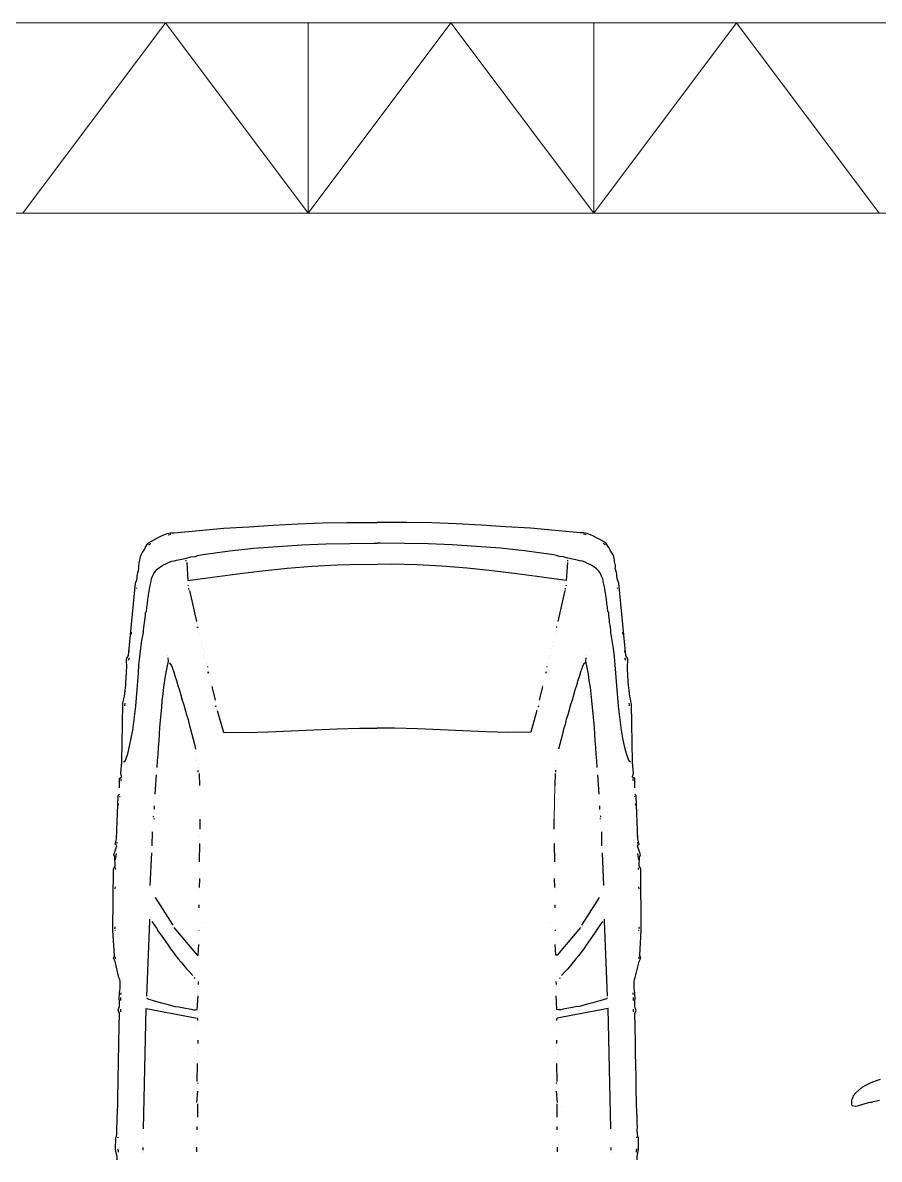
# Model space of a CAD drawing. Header units: metres. Extents: x -183 to 1639, y -350 to 198.
# Drawn here: x 712.659 to 715.359, y -285.28 to -281.698 of the extents above; entities that cross this region are included whole.
import ezdxf

# ---------------------------------------------------------------- set-up
doc = ezdxf.new("R2010")
doc.units = ezdxf.units.M
doc.header["$MEASUREMENT"] = 0
for name, color, linetype in [('pohled', 4, 'Continuous'), ('stafaz', 254, 'Continuous'), ('ZDIVO', 1, 'Continuous')]:
    doc.layers.add(name, color=color, linetype=linetype)

# ---------------------------------------------------------------- blocks, each defined once
blk = doc.blocks.new('BMW3-PUD')
blk.add_lwpolyline([(1.6115, -0.8584), (1.6159, -0.8704), (1.621, -0.8818), (1.6261, -0.8938), (1.632, -0.9044), (1.6386, -0.915), (1.6468, -0.9249), (1.6549, -0.934), (1.6653, -0.9416), (1.6691, -0.9432), (1.6728, -0.9447), (1.6765, -0.9462), (1.6803, -0.9471), (1.684, -0.9471), (1.6878, -0.9471), (1.6916, -0.9464), (1.6953, -0.9457), (1.697, -0.9345), (1.6948, -0.9232), (1.6905, -0.9111), (1.6876, -0.8991), (1.6855, -0.893), (1.684, -0.8878), (1.6833, -0.8825), (1.6811, -0.878), (1.6768, -0.8592)])
blk = doc.blocks.new('BMW5cpud')
at = {"lineweight": 0}
blk.add_line((3.7649, -0.5576), (3.8719, -0.5597), dxfattribs=at)
for points in [[(2.6918, 0.8193), (2.7023, 0.8199), (2.7136, 0.8221), (2.724, 0.8243), (2.7618, 0.8236), (2.7666, 0.8219), (2.7714, 0.8202), (2.7763, 0.8202), (2.7819, 0.8201), (2.7875, 0.82), (2.7932, 0.8207), (2.7988, 0.8206), (2.8052, 0.8196), (2.8253, 0.8193), (2.8446, 0.8181), (2.8639, 0.8178), (2.8832, 0.8174), (2.9033, 0.817), (2.9226, 0.8167), (2.9419, 0.8163), (2.9612, 0.816), (2.9805, 0.8156), (2.9998, 0.8153), (3.0191, 0.8149), (3.0384, 0.8146), (3.0577, 0.8142), (3.077, 0.8139), (3.0963, 0.8135), (3.1156, 0.8132), (3.122, 0.8131), (3.1293, 0.8129), (3.1348, 0.812), (3.1413, 0.8119), (3.1469, 0.8118), (3.1526, 0.8125), (3.1582, 0.814), (3.1639, 0.8163), (3.1695, 0.8138), (3.1751, 0.8121), (3.1807, 0.812), (3.1863, 0.8119), (3.1928, 0.8126), (3.1984, 0.8133), (3.2049, 0.8132), (3.2105, 0.8122), (3.2177, 0.8121), (3.2249, 0.8112), (3.2322, 0.8103), (3.2394, 0.8101), (3.2466, 0.81), (3.2539, 0.8099), (3.2603, 0.8113), (3.2668, 0.8137), (3.3169, 0.8256), (3.3274, 0.831), (3.3354, 0.8277), (3.4144, 0.8327), (3.609, 0.8308), (3.6185, 0.8257), (3.6459, 0.8268), (3.6532, 0.8299), (3.6812, 0.8206), (3.6828, 0.8213), (3.6844, 0.8221), (3.6853, 0.8245), (3.6869, 0.8261), (3.7037, 0.8218), (3.838, 0.8161), (3.8396, 0.8161), (3.8411, 0.8153), (3.8427, 0.8136), (3.8443, 0.812)], [(3.3314, 0.8253), (3.3298, 0.8254), (3.329, 0.8254), (3.3273, 0.8254), (3.3249, 0.8254)], [(3.4142, 0.8262), (3.4142, 0.8262), (3.415, 0.8254), (3.4158, 0.8254), (3.4158, 0.8254)], [(3.4199, 0.8269), (3.4199, 0.8269), (3.4215, 0.8261), (3.4223, 0.8261), (3.4223, 0.8261), (3.4231, 0.8261), (3.4239, 0.8261), (3.4247, 0.826), (3.4255, 0.8268)], [(3.5454, 0.8263), (3.5526, 0.8245)], [(3.6065, 0.8252), (3.6081, 0.8243), (3.6096, 0.8235), (3.6105, 0.8243), (3.6129, 0.825)], [(3.637, 0.8246), (3.6571, 0.8218)], [(2.7263, 0.8179), (2.7239, 0.8171), (2.7215, 0.8163), (2.7183, 0.8164), (2.7159, 0.8164)], [(2.7641, 0.818), (2.7641, 0.818), (2.7625, 0.8172), (2.7617, 0.8172), (2.7609, 0.8172)], [(3.1581, 0.8084), (3.1661, 0.8082)], [(3.1943, 0.8077), (3.2031, 0.8076)], [(3.2128, 0.8074), (3.2144, 0.8074), (3.2152, 0.8073), (3.2168, 0.8073), (3.2184, 0.8073)], [(3.6933, 0.8211), (3.6925, 0.8212), (3.6916, 0.8204), (3.69, 0.8204), (3.6892, 0.8204)], [(3.7117, 0.82), (3.7117, 0.82), (3.7126, 0.82), (3.7133, 0.82), (3.7133, 0.82)], [(3.8098, 0.815), (3.8106, 0.815), (3.8122, 0.815), (3.813, 0.8149), (3.8138, 0.8149)], [(3.8379, 0.8121), (3.8379, 0.8121), (3.8371, 0.8113), (3.8363, 0.8105), (3.8363, 0.8105)], [(3.8565, 0.8174), (3.8565, 0.8174)], [(3.8644, 0.8124), (3.8942, 0.8119), (3.895, 0.811), (3.8958, 0.8102), (3.8957, 0.8078), (3.8965, 0.8062), (3.8965, 0.8062), (3.8973, 0.8054), (3.8989, 0.8053), (3.8997, 0.8053), (3.9102, 0.8084), (3.9447, 0.8045), (4.1281, 0.802), (4.1361, 0.8002), (4.1449, 0.7984), (4.1529, 0.7967), (4.1618, 0.7957), (4.1706, 0.794), (4.1794, 0.793), (4.1882, 0.792), (4.1979, 0.7918), (4.2067, 0.7909), (4.2155, 0.7907), (4.2244, 0.7898), (4.234, 0.7896), (4.2429, 0.7894), (4.2517, 0.7893), (4.2606, 0.7899), (4.2694, 0.7898), (4.2726, 0.7889), (4.2758, 0.7872), (4.2782, 0.7856), (4.2814, 0.7839), (4.5095, 0.762), (4.5142, 0.7596), (4.5198, 0.7578), (4.5254, 0.7569), (4.5311, 0.756), (4.5366, 0.7551), (4.5431, 0.7542), (4.5487, 0.7525), (4.5551, 0.7508), (4.5599, 0.7515), (4.5648, 0.7514), (4.5688, 0.7505), (4.5735, 0.7496), (4.5776, 0.7487), (4.5824, 0.7478), (4.5872, 0.747), (4.592, 0.746), (4.5984, 0.7435), (4.6047, 0.7402), (4.6103, 0.7369), (4.6151, 0.7336), (4.6207, 0.7311), (4.6254, 0.7277), (4.631, 0.7244), (4.6366, 0.7211), (4.6412, 0.7114), (4.6467, 0.7016), (4.6521, 0.6919), (4.6576, 0.6821), (4.6614, 0.6724), (4.6653, 0.6619), (4.6675, 0.6514), (4.6681, 0.6401), (4.6755, 0.5611), (4.6821, 0.483), (4.6871, 0.4049), (4.6922, 0.3276), (4.6964, 0.2495), (4.699, 0.1722), (4.7, 0.0941), (4.7002, 0.0161), (4.7002, 0)], [(3.8869, 0.808), (3.8877, 0.8072), (3.8893, 0.8071), (3.8909, 0.8071), (3.8925, 0.8063)], [(3.9455, 0.7997), (3.9462, 0.798), (3.947, 0.7964), (3.947, 0.7956), (3.9478, 0.794), (3.9717, 0.7863), (3.9958, 0.7802), (4.0206, 0.775), (4.0455, 0.7705), (4.0711, 0.7668), (4.0968, 0.7639), (4.1217, 0.7611), (4.1482, 0.759), (4.1739, 0.7569), (4.1996, 0.7548), (4.2253, 0.7527), (4.2518, 0.7507), (4.2775, 0.7478), (4.3032, 0.7449), (4.3289, 0.7412), (4.3537, 0.7367), (4.3618, 0.7366), (4.3698, 0.7356), (4.377, 0.7347), (4.385, 0.7329), (4.3923, 0.732), (4.4003, 0.7311), (4.4075, 0.7301), (4.4155, 0.73), (4.4163, 0.73), (4.4179, 0.7291), (4.4187, 0.7283), (4.4195, 0.7275), (4.4324, 0.7257), (4.4452, 0.7238), (4.4588, 0.7227), (4.4717, 0.7209), (4.4845, 0.7191), (4.4974, 0.7164), (4.5102, 0.7138), (4.523, 0.7111), (4.5318, 0.7077), (4.5398, 0.7036), (4.5469, 0.6986), (4.5532, 0.6929), (4.5587, 0.6863), (4.5634, 0.679), (4.5681, 0.6717), (4.5712, 0.6636), (4.5751, 0.6555), (4.5781, 0.6474), (4.5796, 0.6393), (4.5819, 0.632), (4.5848, 0.6159), (4.5885, 0.6013), (4.5923, 0.5876), (4.5937, 0.5739), (4.5967, 0.565), (4.5982, 0.5561), (4.5996, 0.5488), (4.6011, 0.5408), (4.611, 0.465), (4.6193, 0.3884), (4.6251, 0.3127), (4.6302, 0.237), (4.6328, 0.1613), (4.6347, 0.0865), (4.6349, 0.0109), (4.6349, 0)], [(4.1231, 0.7956), (4.1312, 0.7947)], [(4.2661, 0.7842), (4.2661, 0.7842), (4.2677, 0.7833), (4.2685, 0.7825), (4.2685, 0.7825), (4.2693, 0.7817), (4.2709, 0.7817), (4.2725, 0.7817), (4.2741, 0.7824)], [(4.2918, 0.7813), (4.2926, 0.7813), (4.2942, 0.7813), (4.295, 0.7812), (4.2958, 0.7812)], [(4.3488, 0.7746), (4.3496, 0.7746), (4.3512, 0.7746), (4.3528, 0.7746), (4.3544, 0.7745)], [(4.4925, 0.7575), (4.4925, 0.7575), (4.4941, 0.7575), (4.4949, 0.7575), (4.4949, 0.7575)], [(2.7161, 0.7392), (2.7161, 0.7392)], [(2.7225, 0.7375), (2.7305, 0.7374)], [(2.737, 0.7389), (2.737, 0.7389)], [(2.7603, 0.7368), (2.7603, 0.7368)], [(2.7739, 0.7366), (2.7739, 0.7366)], [(2.782, 0.738), (2.782, 0.738)], [(2.7892, 0.7363), (3.1687, 0.7278), (3.1385, 0.5674), (3.1368, 0.5667), (3.136, 0.5667), (3.1336, 0.5659), (3.1312, 0.5659)], [(3.1131, 0.7199), (3.1131, 0.7199)], [(3.2025, 0.7255), (3.2016, 0.7255), (3.2008, 0.7248), (3.2, 0.724), (3.1992, 0.7232), (3.1924, 0.7024), (3.1864, 0.68), (3.1811, 0.6584), (3.1751, 0.6375), (3.1741, 0.6255), (3.1723, 0.6143), (3.1697, 0.6039), (3.1679, 0.5926), (3.1661, 0.5862), (3.1644, 0.579), (3.1643, 0.5726), (3.1658, 0.5669), (3.2084, 0.5645)], [(3.2073, 0.7263), (3.4436, 0.7163), (3.4452, 0.7163), (3.4468, 0.7163), (3.4476, 0.7162), (3.4501, 0.717)], [(4.6301, 0.7196), (4.6309, 0.718), (4.6317, 0.7164), (4.6333, 0.7147), (4.6349, 0.7139)], [(3.1506, 0.704), (3.1506, 0.704)], [(3.4427, 0.7107), (3.4321, 0.7029), (3.4215, 0.6958), (3.4101, 0.6888), (3.3995, 0.6809), (3.3889, 0.6739), (3.3783, 0.666), (3.3678, 0.659), (3.3571, 0.6511), (3.3466, 0.6433), (3.336, 0.6354), (3.3253, 0.6268), (3.3147, 0.6181), (3.3041, 0.6095), (3.2935, 0.6008), (3.2829, 0.5905), (3.2722, 0.5811)], [(3.5181, 0.6997), (3.431, 0.6442)], [(3.5562, 0.7151), (3.6591, 0.71)], [(3.6816, 0.7088), (3.725, 0.708)], [(3.7587, 0.7049), (3.7587, 0.7049)], [(3.7675, 0.704), (3.7675, 0.704), (3.7667, 0.7032), (3.7651, 0.7024), (3.7651, 0.7024)], [(3.7716, 0.7047), (3.7724, 0.7047), (3.7732, 0.7047), (3.774, 0.7047), (3.7756, 0.7038)], [(3.7885, 0.7044), (3.7885, 0.7044)], [(3.7957, 0.7019), (3.8077, 0.7016)], [(3.8447, 0.6994), (3.9049, 0.6959)], [(3.9113, 0.6941), (3.9113, 0.6941)], [(3.9218, 0.6955), (3.9218, 0.6955)], [(3.9282, 0.6938), (3.9491, 0.6926), (3.97, 0.6906), (3.9917, 0.6894), (4.0126, 0.6874), (4.0335, 0.6863), (4.0544, 0.6851), (4.076, 0.6831), (4.0969, 0.6811), (4.1178, 0.6791), (4.1395, 0.6771), (4.1603, 0.6743), (4.1812, 0.6723), (4.2021, 0.6687), (4.2229, 0.6659), (4.243, 0.6623), (4.2638, 0.6579), (4.2735, 0.6586)], [(4.2589, 0.6548), (4.2565, 0.6532), (4.254, 0.6509), (4.2508, 0.6493), (4.2475, 0.6478), (4.2443, 0.6462), (4.2402, 0.6455), (4.237, 0.6439), (4.233, 0.6424), (4.2176, 0.6379), (4.2022, 0.6325), (4.1868, 0.628), (4.1715, 0.6234), (4.1561, 0.6189), (4.1408, 0.6143), (4.1254, 0.6098), (4.11, 0.6052), (4.0947, 0.6007), (4.0793, 0.5961), (4.0639, 0.5924), (4.0486, 0.5879), (4.0332, 0.5841), (4.0179, 0.5796), (4.0017, 0.5758), (3.9864, 0.5721)], [(4.2816, 0.6608), (4.2816, 0.6608)], [(4.6612, 0.6587), (4.6635, 0.6507)], [(3.4245, 0.641), (3.3363, 0.5678), (3.3363, 0.5671), (3.3363, 0.5654), (3.3363, 0.5646), (3.3371, 0.5638), (3.3708, 0.5616)], [(2.8604, 0.5813), (2.8604, 0.5813)], [(3.2657, 0.5764), (3.2657, 0.5764), (3.2649, 0.5756), (3.2633, 0.5756), (3.2633, 0.5756), (3.2633, 0.5756), (3.2641, 0.5756), (3.2649, 0.5756), (3.2657, 0.5764)], [(3.2996, 0.5838), (3.2996, 0.5838)], [(3.5786, 0.5763), (3.5786, 0.5763)], [(4.4862, 0.5912), (4.3885, 0.5696)], [(4.4895, 0.5935), (4.4903, 0.5935), (4.4919, 0.5935), (4.4927, 0.5934), (4.4935, 0.5934)], [(4.5032, 0.5957), (4.5032, 0.5957), (4.5024, 0.5957), (4.5008, 0.5965), (4.5008, 0.5965), (4.5008, 0.5965), (4.5024, 0.5957), (4.5032, 0.5957), (4.5032, 0.5957)], [(4.5741, 0.6), (4.5177, 0.5962), (4.5283, 0.5188), (4.539, 0.4406), (4.548, 0.3624), (4.5562, 0.2834), (4.5628, 0.2044), (4.567, 0.1255), (4.5688, 0.0467), (4.5684, 0)], [(4.5781, 0.6015), (4.5789, 0.6015), (4.5805, 0.6015), (4.5813, 0.6015), (4.5821, 0.6015)], [(2.717, 0.5687), (2.7314, 0.5684)], [(2.7387, 0.5707), (2.7387, 0.5707)], [(2.746, 0.5706), (2.746, 0.5706)], [(2.7789, 0.57), (2.7789, 0.57)], [(2.7861, 0.5674), (2.7966, 0.5672)], [(2.8682, 0.5667), (2.8263, 0.5667)], [(2.8722, 0.5683), (2.9083, 0.5652)], [(2.9172, 0.5674), (2.9172, 0.5674)], [(2.9245, 0.5673), (2.9245, 0.5673)], [(2.9349, 0.5655), (2.9349, 0.5655), (2.9341, 0.5647), (2.9325, 0.5648), (2.9325, 0.5648)], [(2.9381, 0.5671), (2.9953, 0.566)], [(3.0275, 0.5678), (3.0275, 0.5678)], [(3.0403, 0.5676), (3.0403, 0.5676)], [(3.0692, 0.5655), (3.0588, 0.5649)], [(3.1151, 0.5679), (3.1151, 0.5679)], [(3.2366, 0.5656), (3.2366, 0.5656)], [(3.2542, 0.5637), (3.2446, 0.5639)], [(3.3773, 0.5631), (3.3773, 0.5631)], [(3.4151, 0.5624), (3.4151, 0.5624), (3.4151, 0.5616), (3.4142, 0.5608), (3.4142, 0.5608), (3.4142, 0.5608), (3.4151, 0.5616), (3.4151, 0.5624), (3.4151, 0.5624)], [(3.4405, 0.5466), (3.4405, 0.5466)], [(3.4858, 0.5611), (3.4955, 0.5609)], [(3.543, 0.5617), (3.543, 0.5617)], [(3.5501, 0.5599), (3.5783, 0.5594)], [(3.5864, 0.5609), (3.5864, 0.5609)], [(3.6306, 0.5601), (3.6885, 0.559)], [(3.711, 0.5586), (3.711, 0.5586)], [(3.7343, 0.5582), (3.7649, 0.5576)], [(3.9097, 0.5614), (3.8719, 0.5597)], [(3.9138, 0.5638), (3.9154, 0.5637), (3.9162, 0.5637), (3.9178, 0.5637), (3.9202, 0.5636)], [(3.9283, 0.5643), (3.9283, 0.5643)], [(3.9371, 0.5641), (3.9371, 0.5641)], [(3.9501, 0.5687), (3.9501, 0.5687)], [(3.9581, 0.5686), (3.9581, 0.5686)], [(3.9775, 0.5706), (3.9775, 0.5706)], [(4.2568, 0.5382), (4.2568, 0.5382)], [(4.2673, 0.5404), (4.2673, 0.5404)], [(4.2754, 0.5435), (4.2754, 0.5435)], [(4.2819, 0.5466), (4.2819, 0.5466)], [(4.3045, 0.5486), (4.3045, 0.5486)], [(4.311, 0.5533), (4.311, 0.5533)], [(4.3223, 0.5547), (4.3223, 0.5547)], [(4.3513, 0.5614), (4.3513, 0.5614)], [(4.3595, 0.5653), (4.3595, 0.5653)], [(4.3715, 0.5667), (4.3715, 0.5667), (4.3715, 0.5659), (4.3707, 0.5651), (4.3707, 0.5651), (4.3699, 0.5651), (4.3699, 0.5659), (4.3708, 0.5667), (4.3715, 0.5667)], [(4.3804, 0.5665), (4.3804, 0.5665)], [(4.1082, 0.5039), (4.0395, 0.4843), (4.039, 0.4143), (4.0409, 0.3427), (4.0436, 0.271), (4.0471, 0.1994), (4.0498, 0.1269), (4.0525, 0.0545), (4.0527, 0)], [(4.1122, 0.5054), (4.1122, 0.5054)], [(4.1228, 0.5093), (4.1228, 0.5093), (4.1219, 0.5085), (4.1203, 0.5077), (4.1203, 0.5077), (4.1195, 0.5085), (4.1203, 0.5085), (4.1211, 0.5093), (4.1228, 0.5093)], [(4.1833, 0.521), (4.1405, 0.5106)], [(4.1865, 0.5218), (4.1865, 0.5218)], [(4.1946, 0.5249), (4.1946, 0.5249)], [(4.2294, 0.5331), (4.2294, 0.5331), (4.2285, 0.5323), (4.2269, 0.5315), (4.2269, 0.5315), (4.2261, 0.5323), (4.2269, 0.5323), (4.2278, 0.5331), (4.2294, 0.5331)], [(4.2471, 0.5352), (4.2471, 0.5352), (4.2463, 0.5352), (4.2447, 0.5352), (4.2447, 0.5352)], [(3.8644, -0.8124), (3.8942, -0.8119), (3.895, -0.811), (3.8958, -0.8102), (3.8957, -0.8078), (3.8965, -0.8062), (3.8965, -0.8062), (3.8973, -0.8054), (3.8989, -0.8053), (3.8997, -0.8053), (3.9102, -0.8084), (3.9447, -0.8045), (4.1281, -0.802), (4.1361, -0.8002), (4.1449, -0.7984), (4.1529, -0.7967), (4.1618, -0.7957), (4.1706, -0.794), (4.1794, -0.793), (4.1882, -0.792), (4.1979, -0.7918), (4.2067, -0.7909), (4.2155, -0.7907), (4.2244, -0.7898), (4.234, -0.7896), (4.2429, -0.7894), (4.2517, -0.7893), (4.2606, -0.7899), (4.2694, -0.7898), (4.2726, -0.7889), (4.2758, -0.7872), (4.2782, -0.7856), (4.2814, -0.7839), (4.5095, -0.762), (4.5142, -0.7596), (4.5198, -0.7578), (4.5254, -0.7569), (4.5311, -0.756), (4.5366, -0.7551), (4.5431, -0.7542), (4.5487, -0.7525), (4.5551, -0.7508), (4.5599, -0.7515), (4.5648, -0.7514), (4.5688, -0.7505), (4.5735, -0.7496), (4.5776, -0.7487), (4.5824, -0.7478), (4.5872, -0.747), (4.592, -0.746), (4.5984, -0.7435), (4.6047, -0.7402), (4.6103, -0.7369), (4.6151, -0.7336), (4.6207, -0.7311), (4.6254, -0.7277), (4.631, -0.7244), (4.6366, -0.7211), (4.6412, -0.7114), (4.6467, -0.7016), (4.6521, -0.6919), (4.6576, -0.6821), (4.6614, -0.6724), (4.6653, -0.6619), (4.6675, -0.6514), (4.6681, -0.6401), (4.6755, -0.5611), (4.6821, -0.483), (4.6871, -0.4049), (4.6922, -0.3276), (4.6964, -0.2495), (4.699, -0.1722), (4.7, -0.0941), (4.7002, -0.0161), (4.7002, 0)], [(3.9455, -0.7997), (3.9462, -0.798), (3.947, -0.7964), (3.947, -0.7956), (3.9478, -0.794), (3.9717, -0.7863), (3.9958, -0.7802), (4.0206, -0.775), (4.0455, -0.7705), (4.0711, -0.7668), (4.0968, -0.7639), (4.1217, -0.7611), (4.1482, -0.759), (4.1739, -0.7569), (4.1996, -0.7548), (4.2253, -0.7527), (4.2518, -0.7507), (4.2775, -0.7478), (4.3032, -0.7449), (4.3289, -0.7412), (4.3537, -0.7367), (4.3618, -0.7366), (4.3698, -0.7356), (4.377, -0.7347), (4.385, -0.7329), (4.3923, -0.732), (4.4003, -0.7311), (4.4075, -0.7301), (4.4155, -0.73), (4.4163, -0.73), (4.4179, -0.7291), (4.4187, -0.7283), (4.4195, -0.7275), (4.4324, -0.7257), (4.4452, -0.7238), (4.4588, -0.7227), (4.4717, -0.7209), (4.4845, -0.7191), (4.4974, -0.7164), (4.5102, -0.7138), (4.523, -0.7111), (4.5318, -0.7077), (4.5398, -0.7036), (4.5469, -0.6986), (4.5532, -0.6929), (4.5587, -0.6863), (4.5634, -0.679), (4.5681, -0.6717), (4.5712, -0.6636), (4.5751, -0.6555), (4.5781, -0.6474), (4.5796, -0.6393), (4.5819, -0.632), (4.5848, -0.6159), (4.5885, -0.6013), (4.5923, -0.5876), (4.5937, -0.5739), (4.5967, -0.565), (4.5982, -0.5561), (4.5996, -0.5488), (4.6011, -0.5408), (4.611, -0.465), (4.6193, -0.3884), (4.6251, -0.3127), (4.6302, -0.237), (4.6328, -0.1613), (4.6347, -0.0865), (4.6349, -0.0109), (4.6349, 0)], [(4.1082, -0.5039), (4.0395, -0.4843), (4.039, -0.4143), (4.0409, -0.3427), (4.0436, -0.271), (4.0471, -0.1994), (4.0498, -0.1269), (4.0525, -0.0545), (4.0527, 0)], [(4.5741, -0.6), (4.5177, -0.5962), (4.5283, -0.5188), (4.539, -0.4406), (4.548, -0.3624), (4.5562, -0.2834), (4.5628, -0.2044), (4.567, -0.1255), (4.5688, -0.0467), (4.5684, 0)], [(4.1122, -0.5054), (4.1122, -0.5054)], [(4.1228, -0.5093), (4.1228, -0.5093), (4.1219, -0.5085), (4.1203, -0.5077), (4.1203, -0.5077), (4.1195, -0.5085), (4.1203, -0.5085), (4.1211, -0.5093), (4.1228, -0.5093)], [(4.1833, -0.521), (4.1405, -0.5106)], [(4.1865, -0.5218), (4.1865, -0.5218)], [(4.1946, -0.5249), (4.1946, -0.5249)], [(4.2294, -0.5331), (4.2294, -0.5331), (4.2285, -0.5323), (4.2269, -0.5315), (4.2269, -0.5315), (4.2261, -0.5323), (4.2269, -0.5323), (4.2278, -0.5331), (4.2294, -0.5331)], [(4.2471, -0.5352), (4.2471, -0.5352), (4.2463, -0.5352), (4.2447, -0.5352), (4.2447, -0.5352)], [(2.717, -0.5687), (2.7314, -0.5684)], [(2.7387, -0.5707), (2.7387, -0.5707)], [(2.746, -0.5706), (2.746, -0.5706)], [(2.7789, -0.57), (2.7789, -0.57)], [(2.7861, -0.5674), (2.7966, -0.5672)], [(2.7892, -0.7363), (3.1687, -0.7278), (3.1385, -0.5674), (3.1368, -0.5667), (3.136, -0.5667), (3.1336, -0.5659), (3.1312, -0.5659)], [(2.8682, -0.5667), (2.8263, -0.5667)], [(2.8722, -0.5683), (2.9083, -0.5652)], [(2.9172, -0.5674), (2.9172, -0.5674)], [(2.9245, -0.5673), (2.9245, -0.5673)], [(2.9349, -0.5655), (2.9349, -0.5655), (2.9341, -0.5647), (2.9325, -0.5648), (2.9325, -0.5648)], [(2.9381, -0.5671), (2.9953, -0.566)], [(3.0275, -0.5678), (3.0275, -0.5678)], [(3.0403, -0.5676), (3.0403, -0.5676)], [(3.0692, -0.5655), (3.0588, -0.5649)], [(3.1151, -0.5679), (3.1151, -0.5679)], [(3.2025, -0.7255), (3.2016, -0.7255), (3.2008, -0.7248), (3.2, -0.724), (3.1992, -0.7232), (3.1924, -0.7024), (3.1864, -0.68), (3.1811, -0.6584), (3.1751, -0.6375), (3.1741, -0.6255), (3.1723, -0.6143), (3.1697, -0.6039), (3.1679, -0.5926), (3.1661, -0.5862), (3.1644, -0.579), (3.1643, -0.5726), (3.1658, -0.5669), (3.2084, -0.5645)], [(3.2366, -0.5656), (3.2366, -0.5656)], [(3.2542, -0.5637), (3.2446, -0.5639)], [(3.4245, -0.641), (3.3363, -0.5678), (3.3363, -0.5671), (3.3363, -0.5654), (3.3363, -0.5646), (3.3371, -0.5638), (3.3708, -0.5616)], [(3.3773, -0.5631), (3.3773, -0.5631)], [(3.4151, -0.5624), (3.4151, -0.5624), (3.4151, -0.5616), (3.4142, -0.5608), (3.4142, -0.5608), (3.4142, -0.5608), (3.4151, -0.5616), (3.4151, -0.5624), (3.4151, -0.5624)], [(3.4405, -0.5466), (3.4405, -0.5466)], [(3.4858, -0.5611), (3.4955, -0.5609)], [(3.543, -0.5617), (3.543, -0.5617)], [(3.5501, -0.5599), (3.5783, -0.5594)], [(3.5864, -0.5609), (3.5864, -0.5609)], [(3.6306, -0.5601), (3.6885, -0.559)], [(3.711, -0.5586), (3.711, -0.5586)], [(3.7343, -0.5582), (3.7649, -0.5576)], [(3.9097, -0.5614), (3.8719, -0.5597)], [(3.9138, -0.5638), (3.9154, -0.5637), (3.9162, -0.5637), (3.9178, -0.5637), (3.9202, -0.5636)], [(3.9283, -0.5643), (3.9283, -0.5643)], [(3.9371, -0.5641), (3.9371, -0.5641)], [(3.9501, -0.5687), (3.9501, -0.5687)], [(3.9581, -0.5686), (3.9581, -0.5686)], [(3.9775, -0.5706), (3.9775, -0.5706)], [(4.2589, -0.6548), (4.2565, -0.6532), (4.254, -0.6509), (4.2508, -0.6493), (4.2475, -0.6478), (4.2443, -0.6462), (4.2402, -0.6455), (4.237, -0.6439), (4.233, -0.6424), (4.2176, -0.6379), (4.2022, -0.6325), (4.1868, -0.628), (4.1715, -0.6234), (4.1561, -0.6189), (4.1408, -0.6143), (4.1254, -0.6098), (4.11, -0.6052), (4.0947, -0.6007), (4.0793, -0.5961), (4.0639, -0.5924), (4.0486, -0.5879), (4.0332, -0.5841), (4.0179, -0.5796), (4.0017, -0.5758), (3.9864, -0.5721)], [(4.2568, -0.5382), (4.2568, -0.5382)], [(4.2673, -0.5404), (4.2673, -0.5404)], [(4.2754, -0.5435), (4.2754, -0.5435)], [(4.2819, -0.5466), (4.2819, -0.5466)], [(4.3045, -0.5486), (4.3045, -0.5486)], [(4.311, -0.5533), (4.311, -0.5533)], [(4.3223, -0.5547), (4.3223, -0.5547)], [(4.3513, -0.5614), (4.3513, -0.5614)], [(4.3595, -0.5653), (4.3595, -0.5653)], [(4.3715, -0.5667), (4.3715, -0.5667), (4.3715, -0.5659), (4.3707, -0.5651), (4.3707, -0.5651), (4.3699, -0.5651), (4.3699, -0.5659), (4.3708, -0.5667), (4.3715, -0.5667)], [(4.3804, -0.5665), (4.3804, -0.5665)], [(4.4862, -0.5912), (4.3885, -0.5696)], [(2.8604, -0.5813), (2.8604, -0.5813)], [(3.2657, -0.5764), (3.2657, -0.5764), (3.2649, -0.5756), (3.2633, -0.5756), (3.2633, -0.5756), (3.2633, -0.5756), (3.2641, -0.5756), (3.2649, -0.5756), (3.2657, -0.5764)], [(3.4427, -0.7107), (3.4321, -0.7029), (3.4215, -0.6958), (3.4101, -0.6888), (3.3995, -0.6809), (3.3889, -0.6739), (3.3783, -0.666), (3.3678, -0.659), (3.3571, -0.6511), (3.3466, -0.6433), (3.336, -0.6354), (3.3253, -0.6268), (3.3147, -0.6181), (3.3041, -0.6095), (3.2935, -0.6008), (3.2829, -0.5905), (3.2722, -0.5811)], [(3.2996, -0.5838), (3.2996, -0.5838)], [(3.5786, -0.5763), (3.5786, -0.5763)], [(4.4895, -0.5935), (4.4903, -0.5935), (4.4919, -0.5935), (4.4927, -0.5934), (4.4935, -0.5934)], [(4.5032, -0.5957), (4.5032, -0.5957), (4.5024, -0.5957), (4.5008, -0.5965), (4.5008, -0.5965), (4.5008, -0.5965), (4.5024, -0.5957), (4.5032, -0.5957), (4.5032, -0.5957)], [(4.5781, -0.6015), (4.5789, -0.6015), (4.5805, -0.6015), (4.5813, -0.6015), (4.5821, -0.6015)], [(3.5181, -0.6997), (3.431, -0.6442)], [(3.9282, -0.6938), (3.9491, -0.6926), (3.97, -0.6906), (3.9917, -0.6894), (4.0126, -0.6874), (4.0335, -0.6863), (4.0544, -0.6851), (4.076, -0.6831), (4.0969, -0.6811), (4.1178, -0.6791), (4.1395, -0.6771), (4.1603, -0.6743), (4.1812, -0.6723), (4.2021, -0.6687), (4.2229, -0.6659), (4.243, -0.6623), (4.2638, -0.6579), (4.2735, -0.6586)], [(4.2816, -0.6608), (4.2816, -0.6608)], [(4.6612, -0.6587), (4.6635, -0.6507)], [(3.1506, -0.704), (3.1506, -0.704)], [(3.2073, -0.7263), (3.4436, -0.7163), (3.4452, -0.7163), (3.4468, -0.7163), (3.4476, -0.7162), (3.4501, -0.717)], [(3.5562, -0.7151), (3.6591, -0.71)], [(3.6816, -0.7088), (3.725, -0.708)], [(3.7587, -0.7049), (3.7587, -0.7049)], [(3.7675, -0.704), (3.7675, -0.704), (3.7667, -0.7032), (3.7651, -0.7024), (3.7651, -0.7024)], [(3.7716, -0.7047), (3.7724, -0.7047), (3.7732, -0.7047), (3.774, -0.7047), (3.7756, -0.7038)], [(3.7885, -0.7044), (3.7885, -0.7044)], [(3.7957, -0.7019), (3.8077, -0.7016)], [(3.8447, -0.6994), (3.9049, -0.6959)], [(3.9113, -0.6941), (3.9113, -0.6941)], [(3.9218, -0.6955), (3.9218, -0.6955)], [(4.6301, -0.7196), (4.6309, -0.718), (4.6317, -0.7164), (4.6333, -0.7147), (4.6349, -0.7139)], [(2.7161, -0.7392), (2.7161, -0.7392)], [(2.7225, -0.7375), (2.7305, -0.7374)], [(2.737, -0.7389), (2.737, -0.7389)], [(2.7603, -0.7368), (2.7603, -0.7368)], [(2.7739, -0.7366), (2.7739, -0.7366)], [(2.782, -0.738), (2.782, -0.738)], [(3.1131, -0.7199), (3.1131, -0.7199)], [(4.2661, -0.7842), (4.2661, -0.7842), (4.2677, -0.7833), (4.2685, -0.7825), (4.2685, -0.7825), (4.2693, -0.7817), (4.2709, -0.7817), (4.2725, -0.7817), (4.2741, -0.7824)], [(4.2918, -0.7813), (4.2926, -0.7813), (4.2942, -0.7813), (4.295, -0.7812), (4.2958, -0.7812)], [(4.3488, -0.7746), (4.3496, -0.7746), (4.3512, -0.7746), (4.3528, -0.7746), (4.3544, -0.7745)], [(4.4925, -0.7575), (4.4925, -0.7575), (4.4941, -0.7575), (4.4949, -0.7575), (4.4949, -0.7575)], [(2.6918, -0.8193), (2.7023, -0.8199), (2.7136, -0.8221), (2.724, -0.8243), (2.7618, -0.8236), (2.7666, -0.8219), (2.7714, -0.8202), (2.7763, -0.8202), (2.7819, -0.8201), (2.7875, -0.82), (2.7932, -0.8207), (2.7988, -0.8206), (2.8052, -0.8196), (2.8253, -0.8193), (2.8446, -0.8181), (2.8639, -0.8178), (2.8832, -0.8174), (2.9033, -0.817), (2.9226, -0.8167), (2.9419, -0.8163), (2.9612, -0.816), (2.9805, -0.8156), (2.9998, -0.8153), (3.0191, -0.8149), (3.0384, -0.8146), (3.0577, -0.8142), (3.077, -0.8139), (3.0963, -0.8135), (3.1156, -0.8132), (3.122, -0.8131), (3.1293, -0.8129), (3.1348, -0.812), (3.1413, -0.8119), (3.1469, -0.8118), (3.1526, -0.8125), (3.1582, -0.814), (3.1639, -0.8163), (3.1695, -0.8138), (3.1751, -0.8121), (3.1807, -0.812), (3.1863, -0.8119), (3.1928, -0.8126), (3.1984, -0.8133), (3.2049, -0.8132), (3.2105, -0.8122), (3.2177, -0.8121), (3.2249, -0.8112), (3.2322, -0.8103), (3.2394, -0.8101), (3.2466, -0.81), (3.2539, -0.8099), (3.2603, -0.8113), (3.2668, -0.8137), (3.3169, -0.8256), (3.3274, -0.831), (3.3354, -0.8277), (3.4144, -0.8327), (3.609, -0.8308), (3.6185, -0.8257), (3.6459, -0.8268), (3.6532, -0.8299), (3.6812, -0.8206), (3.6828, -0.8213), (3.6844, -0.8221), (3.6853, -0.8245), (3.6869, -0.8261), (3.7037, -0.8218), (3.838, -0.8161), (3.8396, -0.8161), (3.8411, -0.8153), (3.8427, -0.8136), (3.8443, -0.812)], [(2.7263, -0.8179), (2.7239, -0.8171), (2.7215, -0.8163), (2.7183, -0.8164), (2.7159, -0.8164)], [(2.7641, -0.818), (2.7641, -0.818), (2.7625, -0.8172), (2.7617, -0.8172), (2.7609, -0.8172)], [(3.1581, -0.8084), (3.1661, -0.8082)], [(3.1943, -0.8077), (3.2031, -0.8076)], [(3.2128, -0.8074), (3.2144, -0.8074), (3.2152, -0.8073), (3.2168, -0.8073), (3.2184, -0.8073)], [(3.6065, -0.8252), (3.6081, -0.8243), (3.6096, -0.8235), (3.6105, -0.8243), (3.6129, -0.825)], [(3.637, -0.8246), (3.6571, -0.8218)], [(3.6933, -0.8211), (3.6925, -0.8212), (3.6916, -0.8204), (3.69, -0.8204), (3.6892, -0.8204)], [(3.7117, -0.82), (3.7117, -0.82), (3.7126, -0.82), (3.7133, -0.82), (3.7133, -0.82)], [(3.8098, -0.815), (3.8106, -0.815), (3.8122, -0.815), (3.813, -0.8149), (3.8138, -0.8149)], [(3.8379, -0.8121), (3.8379, -0.8121), (3.8371, -0.8113), (3.8363, -0.8105), (3.8363, -0.8105)], [(3.8565, -0.8174), (3.8565, -0.8174)], [(3.8869, -0.808), (3.8877, -0.8072), (3.8893, -0.8071), (3.8909, -0.8071), (3.8925, -0.8063)], [(4.1231, -0.7956), (4.1312, -0.7947)], [(3.3314, -0.8253), (3.3298, -0.8254), (3.329, -0.8254), (3.3273, -0.8254), (3.3249, -0.8254)], [(3.4142, -0.8262), (3.4142, -0.8262), (3.415, -0.8254), (3.4158, -0.8254), (3.4158, -0.8254)], [(3.4199, -0.8269), (3.4199, -0.8269), (3.4215, -0.8261), (3.4223, -0.8261), (3.4223, -0.8261), (3.4231, -0.8261), (3.4239, -0.8261), (3.4247, -0.826), (3.4255, -0.8268)], [(3.5454, -0.8263), (3.5526, -0.8245)]]:
    blk.add_lwpolyline(points)

msp = doc.modelspace()

# ---------------------------------------------------------------- linework, layer by layer
at = {"layer": 'pohled', "linetype": 'Continuous', "lineweight": 0}
for p, q in [((712.6594, -282.2979), (713.1094, -281.6979)), ((713.1094, -281.6979), (713.5594, -282.2979)), ((713.5594, -282.2979), (714.0094, -281.6979)), ((713.5594, -282.2979), (713.5594, -281.6979)), ((714.0094, -281.6979), (714.4594, -282.2979)), ((714.4594, -282.2979), (714.4594, -281.6979)), ((714.4594, -282.2979), (714.9094, -281.6979)), ((714.9094, -281.6979), (715.3594, -282.2979)), ((712.0594, -282.2979), (718.0594, -282.2979))]:
    msp.add_line(p, q, dxfattribs=at)
at = {"layer": 'ZDIVO', "linetype": 'Continuous', "lineweight": 0}
msp.add_line((712.0594, -281.6979), (718.0594, -281.6979), dxfattribs=at)

# ---------------------------------------------------------------- block references
at = {"layer": 'stafaz', "linetype": 'Continuous', "lineweight": 0}
for name, p, rotation in [('BMW5cpud', (713.7766, -287.9735), 90), ('BMW3-PUD', (716.2549, -283.4357), 268.7665193832504)]:
    msp.add_blockref(name, p, dxfattribs=dict(at, rotation=rotation))

doc.saveas('drawing.dxf')
